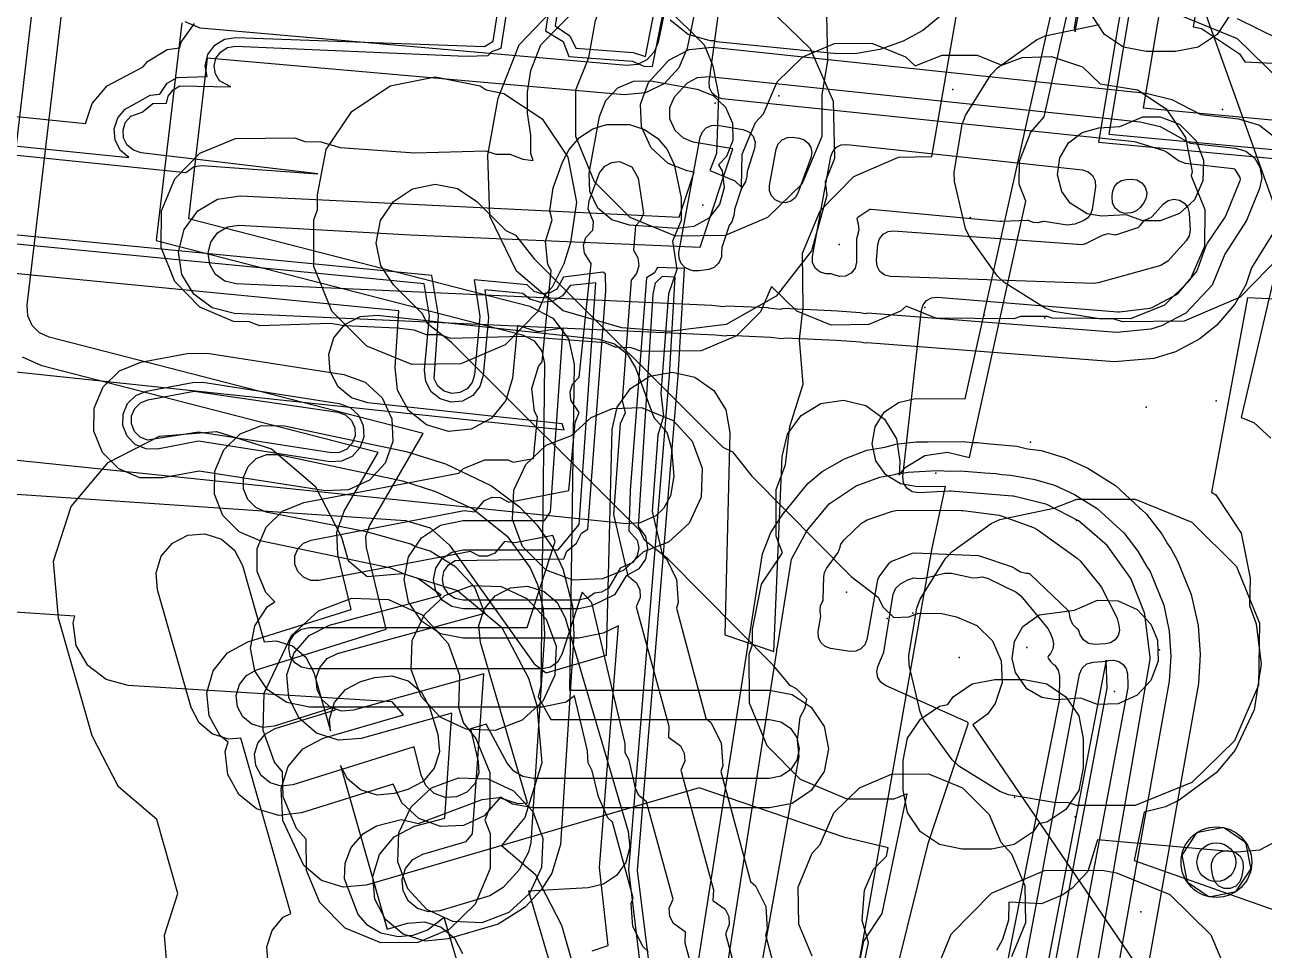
# Model space of a CAD drawing. Header units: metres. Extents: x 3158 to 3711, y 9867 to 11440.
# Drawn here: x 3222.8 to 3264.88, y 10193.91 to 10225.33 of the extents above; entities that cross this region are included whole.
import ezdxf

# ---------------------------------------------------------------- set-up
doc = ezdxf.new("R2010")
doc.units = ezdxf.units.M
for name, color, linetype in [('AI_GREENING_ALLOWED_ZONE', 4, 'Continuous'), ('AI_GREENING_EXCLUSIONS', 1, 'Continuous'), ('AI_GREENING_LAWN', 82, 'Continuous'), ('AI_GREENING_REJECTED', 6, 'Continuous'), ('AI_GREENING_SHRUBS', 92, 'Continuous')]:
    doc.layers.add(name, color=color, linetype=linetype)

# ---------------------------------------------------------------- blocks, each defined once
blk = doc.blocks.new('AI_SHRUB')
for radius in [1, 0.55]:
    blk.add_circle((0, 0), radius)

msp = doc.modelspace()

# ---------------------------------------------------------------- linework, layer by layer
at = {"layer": 'AI_GREENING_ALLOWED_ZONE'}
msp.add_lwpolyline([(3264.118, 10196.418), (3264.047, 10196.23), (3263.908, 10196.085), (3263.723, 10196.006), (3263.522, 10196.007), (3263.337, 10196.087), (3263.199, 10196.233), (3263.13, 10196.422), (3263.09, 10196.685), (3263.092, 10196.847), (3263.097, 10196.876), (3263.159, 10197.043), (3263.276, 10197.178), (3263.432, 10197.263), (3263.609, 10197.288), (3263.689, 10197.285), (3263.893, 10197.233), (3264.057, 10197.102), (3264.153, 10196.916), (3264.164, 10196.706), (3264.118, 10196.418)], close=True, dxfattribs=at)
at = {"layer": 'AI_GREENING_EXCLUSIONS'}
for points in [[(3259.859, 10233.797), (3258.42, 10225.23), (3258.461, 10225.092), (3258.989, 10227.918)], [(3250.976, 10192.686), (3251.28, 10194.217), (3251.907, 10195.155), (3252.758, 10199.217), (3252.3, 10199.042), (3250.716, 10199.042), (3249.13, 10199.705), (3248.007, 10200.849), (3247.403, 10202.294), (3247.387, 10203.955), (3247.511, 10204.291), (3247.511, 10204.804), (3247.815, 10206.335), (3248.524, 10207.396), (3248.304, 10207.972), (3248.304, 10209.555), (3248.63, 10210.385), (3248.775, 10211.689), (3249.23, 10213.127), (3249.1, 10214.645), (3249.223, 10215.746), (3249.201, 10217.576), (3249.805, 10219.02), (3250.94, 10220.18), (3252.464, 10220.838), (3253.591, 10220.858), (3255.63, 10232.564)], [(3246.405, 10229.947), (3245.282, 10224.541), (3245.009, 10223.872), (3244.516, 10223.343), (3243.868, 10223.024), (3243.148, 10222.956), (3228.997, 10224.198), (3228.355, 10218.758), (3239.946, 10215.773), (3240.729, 10215.372), (3241.264, 10214.673), (3241.447, 10213.813), (3241.288, 10202.742), (3248.086, 10202.742), (3248.852, 10202.59), (3249.501, 10202.156), (3249.934, 10201.507), (3250.086, 10200.742), (3249.934, 10199.976), (3249.501, 10199.328), (3248.852, 10198.894), (3248.086, 10198.742), (3240.059, 10198.742), (3239.359, 10198.868), (3238.956, 10199.108), (3238.4, 10198.465), (3237.691, 10198.139), (3236.911, 10198.109), (3236.179, 10198.379), (3235.606, 10198.909), (3235.312, 10199.548), (3232.198, 10198.569), (3231.422, 10198.484), (3230.673, 10198.704), (3230.065, 10199.193), (3229.69, 10199.877), (3229.606, 10200.653), (3229.7, 10200.976), (3229.438, 10201.186), (3229.063, 10201.871), (3228.979, 10202.647), (3229.198, 10203.396), (3229.687, 10204.004), (3230.372, 10204.379), (3233.876, 10205.48), (3233.428, 10207.349), (3233.394, 10208.103), (3233.643, 10208.817), (3234.797, 10210.811), (3223.377, 10213.752), (3222.728, 10214.051)], [(3245.426, 10230.15), (3244.302, 10224.745), (3244.166, 10224.41), (3243.92, 10224.146), (3243.596, 10223.986), (3243.236, 10223.952), (3228.758, 10225.223), (3228.251, 10225.438)], [(3263.164, 10229.229), (3262.463, 10225.265), (3262.743, 10225.209), (3264.041, 10224.342), (3264.216, 10224.08), (3271.708, 10223.714)], [(3265.737, 10229.124), (3278.905, 10222.641), (3283.951, 10221.668), (3284.674, 10221.374), (3285.229, 10220.825), (3285.532, 10220.106), (3285.536, 10219.326), (3285.242, 10218.603), (3284.693, 10218.048), (3283.974, 10217.745), (3283.194, 10217.74), (3277.884, 10218.764), (3277.379, 10218.933), (3263.97, 10225.535)], [(3240.774, 10227.045), (3240.478, 10225.123), (3241.073, 10224.763), (3241.274, 10224.25), (3243.434, 10224.096), (3243.816, 10223.931), (3244.111, 10223.915), (3245.062, 10228.712)], [(3241.042, 10226.816), (3240.808, 10225.293), (3241.3, 10224.959), (3241.503, 10224.534), (3243.455, 10224.395), (3243.871, 10224.261), (3244.738, 10228.694)], [(3220.672, 10209.515), (3235.724, 10208.499), (3236.565, 10208.249), (3237.219, 10207.663), (3240.089, 10203.629), (3240.504, 10203.323), (3242.545, 10203.921), (3242.739, 10211.585), (3242.91, 10212.346), (3243.36, 10212.984), (3244.02, 10213.401), (3244.789, 10213.533), (3245.55, 10213.362), (3246.188, 10212.912), (3246.605, 10212.252), (3246.737, 10211.484), (3246.564, 10204.615), (3248.234, 10204.051), (3248.512, 10210.673), (3248.696, 10211.431), (3249.157, 10212.061), (3249.823, 10212.467), (3250.594, 10212.587), (3251.353, 10212.403), (3251.983, 10211.942), (3252.389, 10211.276), (3252.509, 10210.505), (3252.489, 10210.037), (3252.683, 10210.301), (3253.352, 10210.703), (3254.124, 10210.819), (3254.87, 10210.634), (3256.78, 10219.339), (3256.553, 10219.917), (3256.568, 10220.698), (3256.955, 10221.681), (3257.408, 10222.205), (3258.549, 10227.32)], [(3260.273, 10227.431), (3259.253, 10221.345), (3275.071, 10219.874)], [(3260.569, 10227.382), (3259.602, 10221.614), (3275.099, 10220.173)], [(3210.193, 10222.172), (3228.269, 10220.321), (3228.557, 10220.523), (3228.828, 10220.557), (3232.75, 10220.27), (3226.748, 10220.988), (3226.488, 10221.072), (3226.28, 10221.25), (3226.157, 10221.493), (3226.136, 10221.766), (3226.22, 10222.025), (3226.398, 10222.233), (3226.785, 10222.368), (3227.151, 10222.654), (3227.611, 10222.666), (3227.672, 10222.906), (3227.835, 10223.125), (3228.069, 10223.265), (3229.796, 10223.231), (3229.415, 10223.429), (3229.272, 10223.662), (3229.229, 10223.932), (3229.292, 10224.197), (3229.452, 10224.419), (3229.685, 10224.562), (3229.954, 10224.605), (3237.772, 10224.264), (3238.527, 10224.285), (3238.656, 10224.425), (3238.972, 10224.544), (3239.366, 10227.103)], [(3210.223, 10222.47), (3226.329, 10220.821), (3226.045, 10221.064), (3225.868, 10221.412), (3225.838, 10221.801), (3225.959, 10222.172), (3226.212, 10222.469), (3226.719, 10222.754), (3227.062, 10222.941), (3227.385, 10222.975), (3227.634, 10223.348), (3227.969, 10223.548), (3228.988, 10223.573), (3228.929, 10223.943), (3229.019, 10224.322), (3229.248, 10224.638), (3229.58, 10224.843), (3229.966, 10224.905), (3238.407, 10224.59), (3238.704, 10224.773), (3239.042, 10226.972)], [(3261.555, 10227.216), (3260.766, 10222.51), (3275.191, 10221.168)], [(3221.889, 10215.923), (3223.086, 10226.08)], [(3228.131, 10225.394), (3227.26, 10218.008), (3239.697, 10214.805), (3240.088, 10214.604), (3240.356, 10214.255), (3240.447, 10213.825), (3240.319, 10202.891), (3240.234, 10202.513), (3240.654, 10201.742), (3248.086, 10201.742), (3248.469, 10201.666), (3248.794, 10201.449), (3249.01, 10201.125), (3249.086, 10200.742), (3249.01, 10200.359), (3248.794, 10200.035), (3248.469, 10199.818), (3248.086, 10199.742), (3240.059, 10199.742), (3239.709, 10199.805), (3239.403, 10199.987), (3239.181, 10200.264), (3238.462, 10201.586), (3237.933, 10201.42), (3238.198, 10200.317), (3238.213, 10199.927), (3238.077, 10199.561), (3237.812, 10199.275), (3237.458, 10199.111), (3237.068, 10199.096), (3236.702, 10199.232), (3236.416, 10199.497), (3236.253, 10199.851), (3236.021, 10200.818), (3231.898, 10199.523), (3231.51, 10199.481), (3231.135, 10199.59), (3230.831, 10199.835), (3230.644, 10200.177), (3230.602, 10200.565), (3230.711, 10200.939), (3230.956, 10201.243), (3231.298, 10201.431), (3233.349, 10202.075), (3233.314, 10202.159), (3231.271, 10201.517), (3230.883, 10201.474), (3230.509, 10201.584), (3230.205, 10201.828), (3230.017, 10202.171), (3229.975, 10202.559), (3229.975, 10202.559), (3230.085, 10202.933), (3230.329, 10203.237), (3230.672, 10203.425), (3235.066, 10204.806), (3234.401, 10207.582), (3234.384, 10207.959), (3234.508, 10208.316), (3236.323, 10211.45), (3223.626, 10214.72), (3223.302, 10214.87), (3223.05, 10215.123), (3222.904, 10215.449), (3222.882, 10215.806), (3224.079, 10225.963)], [(3250.985, 10192.706), (3253.603, 10207.561), (3254.061, 10209.653), (3253.106, 10209.641), (3252.53, 10209.74), (3252.035, 10210.052), (3251.697, 10210.53), (3251.568, 10211.101), (3251.667, 10211.678), (3251.979, 10212.173), (3252.457, 10212.511), (3253.028, 10212.64), (3254.72, 10212.634), (3257.707, 10226.021)], [(3244.554, 10225.955), (3245.864, 10224.65), (3246.163, 10223.94), (3246.346, 10222.951), (3246.28, 10220.959), (3246.058, 10220.386), (3246.909, 10220.03), (3247.135, 10219.822), (3247.15, 10220.934), (3247.603, 10222.018), (3247.875, 10222.308), (3248.342, 10223.391), (3249.21, 10224.24), (3250.293, 10224.693), (3251.551, 10224.707), (3252.704, 10224.24), (3253.029, 10223.934), (3253.945, 10224.302), (3255.133, 10224.302), (3255.972, 10223.966), (3256.665, 10224.227), (3257.66, 10224.253), (3258.71, 10223.901), (3259.312, 10223.331), (3260.575, 10223.125), (3261.549, 10222.475), (3262.199, 10221.502), (3262.427, 10220.354), (3262.398, 10220.208), (3262.863, 10219.061), (3262.849, 10217.803), (3262.357, 10216.663), (3261.49, 10215.814), (3260.336, 10215.346), (3257.681, 10215.368), (3257.505, 10215.427), (3256.598, 10215.425), (3256.381, 10215.35), (3253.726, 10215.372), (3252.726, 10215.775), (3252.534, 10215.605), (3251.451, 10215.152), (3250.181, 10215.135), (3249.016, 10215.605), (3248.152, 10216.447), (3247.775, 10215.58), (3246.965, 10214.77), (3245.758, 10214.265), (3243.747, 10214.237), (3243.384, 10214.367), (3242.856, 10214.381), (3242.504, 10214.528), (3239.666, 10214.75), (3237.262, 10214.674), (3236.899, 10214.805), (3236.438, 10214.805), (3236.019, 10214.965), (3235.426, 10215.036), (3233.645, 10215.106), (3233.181, 10215.187), (3233.181, 10215.187), (3230.776, 10215.112), (3230.414, 10215.242), (3229.885, 10215.256), (3228.746, 10215.747), (3227.898, 10216.613), (3227.431, 10217.764), (3227.445, 10219.02), (3227.898, 10220.103), (3228.746, 10220.969), (3229.953, 10221.474), (3231.964, 10221.493), (3232.305, 10221.371), (3232.855, 10221.358), (3233.511, 10221.165), (3236.041, 10220.981), (3238.449, 10221.056), (3238.79, 10220.934), (3239.273, 10220.934), (3239.705, 10220.768), (3240.058, 10220.728), (3239.979, 10220.959), (3239.979, 10221.588), (3239.862, 10222.331), (3239.863, 10223.049), (3239.98, 10223.776), (3240.319, 10224.651), (3241.578, 10225.93)], [(3254.257, 10225.946), (3253.293, 10225.14), (3252.619, 10224.777), (3251.823, 10224.494), (3251.049, 10224.361), (3250.383, 10224.344), (3246.287, 10224.751), (3246.176, 10224.784), (3246.066, 10224.785), (3245.317, 10225.003), (3244.708, 10225.492)], [(3263.715, 10225.656), (3263.283, 10225.008), (3262.634, 10224.574), (3261.868, 10224.422), (3260.868, 10224.422), (3260.103, 10224.574), (3259.454, 10225.008), (3259.021, 10225.657)], [(3262.041, 10225.643), (3263.963, 10224.864), (3265.409, 10223.449)], [(3262.901, 10225.652), (3265.358, 10218.785)], [(3210.325, 10223.465), (3224.863, 10221.977), (3225.087, 10222.662), (3225.594, 10223.255), (3226.823, 10223.902), (3226.963, 10224.09), (3227.633, 10224.49), (3228.066, 10224.554), (3228.11, 10224.739), (3228.568, 10225.371)], [(3265.473, 10217.53), (3264.058, 10216.084), (3262.157, 10215.264), (3260.062, 10215.241), (3259.745, 10215.348), (3259.355, 10215.333), (3257.74, 10215.601), (3257.441, 10215.714), (3256.052, 10216.579), (3255.819, 10216.798), (3254.867, 10218.129), (3254.735, 10218.42), (3254.365, 10220.014), (3254.355, 10220.333), (3254.623, 10221.948), (3254.735, 10222.247), (3254.735, 10222.247), (3255.601, 10223.636), (3255.819, 10223.869), (3257.15, 10224.821), (3257.441, 10224.953), (3259.273, 10225.338)], [(3265.169, 10218.24), (3264.441, 10217.082), (3264.25, 10216.507), (3263.875, 10215.842), (3263.269, 10215.13), (3262.688, 10214.663), (3261.863, 10214.222), (3261.133, 10213.998), (3259.797, 10213.891), (3251.399, 10214.533), (3251.329, 10214.519), (3251.174, 10214.55), (3250.356, 10214.613), (3248.61, 10214.691), (3248.515, 10214.665), (3248.113, 10214.713), (3246.67, 10214.778), (3246.589, 10214.755), (3246.245, 10214.797), (3229.924, 10215.532), (3229.167, 10215.721), (3228.539, 10216.185), (3228.138, 10216.854), (3228.022, 10217.626), (3228.211, 10218.383), (3228.676, 10219.01), (3229.345, 10219.412), (3230.116, 10219.527), (3245.013, 10218.797), (3245.521, 10220.332), (3245.288, 10220.369), (3244.639, 10220.624), (3244.066, 10221.154), (3243.739, 10221.863), (3243.708, 10222.642), (3243.978, 10223.375), (3243.978, 10223.375), (3244.666, 10224.136), (3245.357, 10224.498), (3246.134, 10224.568), (3260.867, 10223.014), (3261.736, 10222.794), (3262.725, 10222.281), (3264.009, 10222.142), (3264.713, 10221.929), (3265.295, 10221.475)], [(3243.962, 10193.869), (3243.792, 10194.017), (3243.444, 10194.716), (3243.389, 10195.494), (3243.454, 10195.687), (3242.755, 10198.254), (3242.598, 10198.4), (3242.274, 10199.11), (3242.063, 10200.002), (3241.932, 10200.265), (3241.903, 10200.68), (3241.464, 10202.54), (3241.181, 10202.334), (3240.368, 10202.162), (3232.461, 10202.162), (3231.695, 10202.314), (3231.046, 10202.747), (3230.613, 10203.396), (3230.461, 10204.162), (3230.613, 10204.927), (3231.046, 10205.576), (3231.29, 10205.738), (3230.983, 10206.049), (3230.689, 10206.772), (3230.694, 10207.553), (3230.997, 10208.271), (3231.553, 10208.82), (3232.276, 10209.113), (3237.535, 10210.111), (3237.696, 10210.269), (3238.419, 10210.563), (3239.199, 10210.558), (3239.386, 10210.479), (3240.066, 10210.61), (3240.208, 10212.008), (3240.1, 10212.206), (3240.019, 10212.982), (3240.241, 10213.73), (3240.368, 10213.888), (3240.667, 10216.994), (3240.56, 10217.192), (3240.478, 10217.968), (3240.699, 10218.714), (3240.624, 10219.02), (3240.741, 10219.791), (3241.058, 10220.67), (3241.278, 10221.103), (3241.636, 10221.507), (3242.09, 10221.801), (3242.551, 10221.952), (3243.332, 10221.951), (3243.842, 10221.774), (3244.287, 10221.468), (3244.603, 10221.099), (3244.849, 10220.583), (3245.082, 10219.461), (3245.081, 10218.681), (3244.792, 10217.987), (3244.94, 10217.025), (3244.657, 10216.2), (3244.399, 10212.816), (3244.481, 10212.039), (3244.291, 10211.399), (3244.095, 10208.81), (3244.449, 10207.309), (3244.583, 10207.192), (3244.931, 10206.494), (3244.985, 10205.715), (3244.921, 10205.523), (3245.924, 10201.791), (3246.094, 10201.643), (3246.442, 10200.944), (3246.497, 10200.166), (3246.432, 10199.973), (3247.436, 10196.241), (3247.606, 10196.093), (3247.954, 10195.395), (3248.008, 10194.616), (3247.944, 10194.424), (3248.947, 10190.692)], [(3246.325, 10190.094), (3245.22, 10194.148), (3245.233, 10194.515), (3244.82, 10194.813), (3244.698, 10195.057), (3244.679, 10195.33), (3244.813, 10195.643), (3243.912, 10198.951), (3243.652, 10199.16), (3243.539, 10199.408), (3243.315, 10200.356), (3243.187, 10200.607), (3243.182, 10200.922), (3242.053, 10205.704), (3241.723, 10206.061), (3241.034, 10203.945), (3240.888, 10203.693), (3240.653, 10203.522), (3240.368, 10203.462), (3232.461, 10203.462), (3232.193, 10203.515), (3231.966, 10203.667), (3231.814, 10203.894), (3231.761, 10204.162), (3231.814, 10204.429), (3231.966, 10204.657), (3232.193, 10204.808), (3232.461, 10204.862), (3239.86, 10204.862), (3240.812, 10207.786), (3240.728, 10207.987), (3239.454, 10207.743), (3239.089, 10207.783), (3238.76, 10207.394), (3238.507, 10207.291), (3238.234, 10207.293), (3237.932, 10207.45), (3232.785, 10206.462), (3232.512, 10206.464), (3232.26, 10206.57), (3232.068, 10206.764), (3231.965, 10207.017), (3231.967, 10207.29), (3232.073, 10207.542), (3232.268, 10207.734), (3232.521, 10207.837), (3237.717, 10208.835), (3238.082, 10208.794), (3238.411, 10209.183), (3238.664, 10209.286), (3238.937, 10209.284), (3239.239, 10209.127), (3241.271, 10209.517), (3241.484, 10211.828), (3241.625, 10212.167), (3241.342, 10212.591), (3241.313, 10212.863), (3241.391, 10213.125), (3241.626, 10213.371), (3242.027, 10217.223), (3241.801, 10217.578), (3241.773, 10217.849), (3241.85, 10218.111), (3242.086, 10218.358), (3242.112, 10218.645), (3241.922, 10219.079), (3241.963, 10219.35), (3242.314, 10220.306), (3242.492, 10220.528), (3242.732, 10220.659), (3242.992, 10220.688), (3243.411, 10220.507), (3243.626, 10220.126), (3243.806, 10218.936), (3243.702, 10218.684), (3243.529, 10218.511), (3243.466, 10217.682), (3243.617, 10217.416), (3243.646, 10217.144), (3243.568, 10216.883), (3243.388, 10216.666), (3243.077, 10212.578), (3243.187, 10212.158), (3243.017, 10211.782), (3242.783, 10208.708), (3243.276, 10206.617), (3243.555, 10206.397), (3243.676, 10206.152), (3243.695, 10205.88), (3243.561, 10205.566), (3244.666, 10201.512), (3244.653, 10201.145), (3245.066, 10200.847), (3245.188, 10200.603), (3245.207, 10200.33), (3245.073, 10200.017), (3246.177, 10195.963), (3246.164, 10195.595), (3246.578, 10195.298), (3246.699, 10195.053), (3246.718, 10194.781), (3246.584, 10194.467), (3247.689, 10190.413)], [(3244.397, 10174.312), (3249.092, 10200.487), (3249.035, 10201.042), (3249.12, 10201.817), (3249.296, 10202.137), (3249.348, 10202.433), (3248.997, 10202.787), (3248.783, 10202.893), (3248.205, 10203.587), (3244.626, 10207.202), (3243.837, 10207.831), (3243.675, 10208.158), (3237.273, 10214.552), (3236.466, 10215.192), (3236.304, 10215.519), (3235.317, 10216.505), (3234.883, 10217.153), (3234.73, 10217.919), (3234.882, 10218.684), (3235.315, 10219.333), (3235.963, 10219.767), (3236.729, 10219.92), (3237.494, 10219.768), (3238.143, 10219.335), (3239.129, 10218.351), (3239.455, 10218.19), (3240.098, 10217.383), (3246.5, 10210.99), (3246.826, 10210.83), (3247.48, 10210.004), (3250.858, 10206.593), (3251.772, 10205.891), (3251.934, 10205.564), (3252.298, 10205.201), (3252.81, 10205.224), (3253.148, 10205.356), (3253.928, 10205.34), (3254.435, 10205.229), (3255.119, 10204.937), (3255.649, 10204.416), (3255.952, 10203.737), (3255.985, 10202.994), (3255.746, 10202.29), (3255.482, 10201.927), (3254.99, 10201.565), (3270.248, 10179.145)], [(3244.397, 10174.312), (3249.092, 10200.487), (3249.035, 10201.042), (3249.12, 10201.817), (3249.296, 10202.137), (3249.348, 10202.433), (3248.997, 10202.787), (3248.783, 10202.893), (3248.205, 10203.587), (3244.626, 10207.202), (3243.837, 10207.831), (3243.675, 10208.158), (3237.273, 10214.552), (3236.466, 10215.192), (3236.304, 10215.519), (3235.317, 10216.505), (3234.883, 10217.153), (3234.73, 10217.919), (3234.882, 10218.684), (3235.315, 10219.333), (3235.963, 10219.767), (3236.729, 10219.92), (3237.494, 10219.768), (3238.143, 10219.335), (3239.129, 10218.351), (3239.455, 10218.19), (3240.098, 10217.383), (3246.5, 10210.99), (3246.826, 10210.83), (3247.48, 10210.004), (3250.858, 10206.593), (3251.772, 10205.891), (3251.934, 10205.564), (3252.298, 10205.201), (3252.81, 10205.224), (3253.148, 10205.356), (3253.928, 10205.34), (3254.435, 10205.229), (3255.119, 10204.937), (3255.649, 10204.416), (3255.952, 10203.737), (3255.985, 10202.994), (3255.746, 10202.29), (3255.482, 10201.927), (3254.99, 10201.565), (3270.248, 10179.145)], [(3244.462, 10189.749), (3243.603, 10196.613), (3244.983, 10213.417), (3245.196, 10217.056), (3244.281, 10217.086), (3244.176, 10216.912), (3243.908, 10216.738), (3243.356, 10209.52), (3243.311, 10208.15), (3243.591, 10207.837), (3243.644, 10207.57), (3243.591, 10207.302), (3243.439, 10207.075), (3243.011, 10206.883), (3242.619, 10206.206), (3242.383, 10206.069), (3242.141, 10206.036), (3241.901, 10205.859), (3241.614, 10205.798), (3237.678, 10205.798), (3237.41, 10205.851), (3237.183, 10206.003), (3237.032, 10206.23), (3236.978, 10206.498), (3237.032, 10206.765), (3237.183, 10206.993), (3237.41, 10207.144), (3241.099, 10207.198), (3241.208, 10207.462), (3241.526, 10207.73), (3241.699, 10208.065), (3241.911, 10208.207), (3242.524, 10216.294), (3242.514, 10216.867), (3242.438, 10216.934), (3241.093, 10216.757), (3240.862, 10216.356), (3240.622, 10216.227), (3240.35, 10216.2), (3240.088, 10216.279), (3239.851, 10216.499), (3238.06, 10216.674), (3238.247, 10215.423), (3238.064, 10213.448), (3237.986, 10213.186), (3237.814, 10212.974), (3237.574, 10212.844), (3237.302, 10212.815), (3237.04, 10212.893), (3236.828, 10213.065), (3236.698, 10213.305), (3236.845, 10215.461), (3236.617, 10216.814), (3210.805, 10219.327)], [(3243.772, 10192.797), (3243.304, 10196.637), (3244.684, 10213.44), (3244.879, 10216.766), (3244.44, 10216.781), (3244.196, 10216.562), (3244.12, 10216.183), (3243.622, 10208.296), (3243.868, 10207.952), (3243.944, 10207.57), (3243.868, 10207.187), (3243.651, 10206.862), (3243.219, 10206.624), (3242.818, 10205.98), (3242.024, 10205.585), (3241.614, 10205.498), (3237.678, 10205.498), (3237.296, 10205.574), (3236.971, 10205.79), (3236.754, 10206.115), (3236.678, 10206.498), (3236.754, 10206.88), (3236.971, 10207.205), (3237.296, 10207.421), (3237.678, 10207.498), (3240.903, 10207.498), (3241.622, 10208.367), (3242.192, 10216.574), (3241.316, 10216.48), (3241.053, 10216.124), (3240.709, 10215.94), (3240.321, 10215.901), (3239.947, 10216.014), (3239.705, 10216.212), (3238.421, 10216.337), (3238.546, 10215.395), (3238.363, 10213.42), (3238.252, 10213.046), (3238.006, 10212.743), (3237.663, 10212.557), (3237.275, 10212.516), (3236.901, 10212.628), (3236.598, 10212.873), (3236.412, 10213.217), (3236.371, 10213.605), (3236.543, 10215.45), (3236.359, 10216.538), (3210.776, 10219.029)], [(3242.06, 10193.887), (3242.602, 10194.064), (3242.307, 10196.716), (3242.957, 10204.928), (3242.433, 10204.673), (3241.614, 10204.498), (3237.678, 10204.498), (3236.913, 10204.65), (3236.264, 10205.083), (3235.831, 10205.732), (3235.678, 10206.498), (3235.831, 10207.263), (3236.264, 10207.912), (3236.913, 10208.345), (3237.678, 10208.498), (3240.445, 10208.498), (3240.649, 10208.788), (3241.083, 10215.027), (3240.224, 10214.906), (3239.525, 10215.117), (3239.358, 10213.327), (3239.136, 10212.579), (3238.644, 10211.973), (3237.958, 10211.602), (3237.182, 10211.521), (3236.434, 10211.743), (3235.828, 10212.235), (3235.456, 10212.921), (3235.376, 10213.697), (3235.5, 10215.617), (3210.679, 10218.033)], [(3265.422, 10217.655), (3264.095, 10211.992), (3264.528, 10211.828), (3265.096, 10211.294)], [(3267.229, 10215.923), (3264.311, 10216.066), (3263.091, 10209.461), (3263.229, 10209.368), (3264.097, 10208.071), (3264.401, 10206.54), (3264.378, 10205.617), (3264.607, 10204.987), (3264.769, 10203.62), (3264.53, 10202.072), (3263.887, 10200.705), (3263.241, 10199.932), (3261.985, 10198.998), (3261.522, 10198.778), (3260.803, 10198.6), (3260.458, 10196.959), (3271.676, 10192.994)], [(3220.247, 10213.788), (3241.115, 10211.579), (3241.042, 10211.778), (3234.448, 10212.491), (3233.889, 10212.666), (3233.441, 10213.042), (3233.17, 10213.561), (3233.118, 10214.144), (3233.293, 10214.702), (3233.669, 10215.151), (3234.187, 10215.422), (3234.77, 10215.474), (3242.289, 10214.66), (3242.817, 10214.501), (3243.252, 10214.162), (3243.535, 10213.688), (3244.16, 10211.994), (3244.599, 10211.494), (3244.76, 10210.932), (3244.837, 10210.001), (3244.726, 10209.339), (3244.487, 10208.907), (3244.219, 10208.66), (3243.687, 10208.417), (3243.228, 10208.381), (3219.931, 10210.804)], [(3227.705, 10192.475), (3227.543, 10194.419), (3227.998, 10195.837), (3227.279, 10198.348), (3225.978, 10199.45), (3225.085, 10201.184), (3223.941, 10205.178), (3223.78, 10207.122), (3224.375, 10208.98), (3225.636, 10210.469), (3227.37, 10211.362), (3229.315, 10211.523), (3231.172, 10210.928), (3232.661, 10209.667), (3233.554, 10207.932), (3233.781, 10207.14), (3234.423, 10206.596), (3235.634, 10206.705), (3237.496, 10206.122), (3238.993, 10204.871), (3239.898, 10203.142), (3240.185, 10202.214), (3240.359, 10200.271), (3239.776, 10198.409), (3238.984, 10197.461), (3240.126, 10196.493), (3241.019, 10194.759), (3241.588, 10192.774)], [(3244.394, 10185.393), (3247.348, 10204.22), (3247.346, 10204.29), (3247.37, 10204.356), (3247.842, 10207.366), (3248.127, 10208.093), (3248.507, 10208.685), (3249.389, 10209.761), (3249.872, 10210.161), (3250.623, 10210.595), (3251.389, 10210.885), (3252.001, 10210.987), (3252.374, 10211.088), (3253.062, 10211.165), (3253.075, 10211.165), (3253.122, 10211.173), (3253.47, 10211.169), (3254.647, 10211.18), (3254.978, 10211.152), (3255.141, 10211.15), (3255.446, 10211.111), (3256.48, 10211.02), (3256.837, 10210.933), (3257.309, 10210.872), (3258.124, 10210.629), (3258.889, 10210.278), (3259.829, 10209.686), (3260.646, 10208.927), (3260.694, 10208.888), (3260.708, 10208.87), (3260.878, 10208.712), (3261.413, 10208.021), (3261.589, 10207.712), (3261.712, 10207.55), (3261.938, 10207.134), (3262.394, 10205.992), (3262.636, 10204.93), (3262.707, 10203.946), (3262.643, 10202.963), (3253.604, 10152.327)], [(3245.382, 10185.238), (3248.336, 10204.067), (3248.334, 10204.136), (3248.358, 10204.201), (3248.827, 10207.19), (3249.349, 10208.146), (3250.106, 10209.064), (3251.02, 10209.677), (3251.827, 10209.966), (3252.322, 10210.057), (3252.443, 10210.09), (3252.518, 10210.094), (3252.791, 10210.144), (3253.762, 10210.194), (3254.248, 10210.17), (3254.563, 10210.184), (3255.396, 10210.113), (3255.763, 10210.095), (3255.965, 10210.065), (3256.263, 10210.04), (3256.855, 10209.932), (3257.091, 10209.896), (3257.752, 10209.7), (3258.442, 10209.384), (3259.202, 10208.907), (3260.106, 10208.077), (3260.59, 10207.453), (3260.875, 10206.953), (3261.009, 10206.763), (3261.465, 10205.621), (3261.654, 10204.74), (3261.709, 10203.893), (3261.646, 10203.047), (3252.633, 10152.568)], [(3231.069, 10193.438), (3231.021, 10194.022), (3231.199, 10194.579), (3231.578, 10195.026), (3231.833, 10195.157), (3230.13, 10201.105), (3229.722, 10201.071), (3229.164, 10201.25), (3228.718, 10201.628), (3228.45, 10202.148), (3227.305, 10206.142), (3227.257, 10206.725), (3227.436, 10207.283), (3227.814, 10207.729), (3228.334, 10207.997), (3228.918, 10208.046), (3229.475, 10207.867), (3229.922, 10207.489), (3230.189, 10206.968), (3230.93, 10204.384), (3231.338, 10204.417), (3231.895, 10204.239), (3232.342, 10203.861), (3232.61, 10203.34), (3233.178, 10201.356), (3233.142, 10201.757), (3233.317, 10202.315), (3233.693, 10202.765), (3234.211, 10203.036), (3234.677, 10203.173), (3235.26, 10203.225), (3235.819, 10203.05), (3236.268, 10202.675), (3236.539, 10202.156), (3236.827, 10201.228), (3236.879, 10200.645), (3236.704, 10200.086), (3236.329, 10199.637), (3235.81, 10199.366), (3235.344, 10199.229), (3234.761, 10199.177), (3234.202, 10199.352), (3233.753, 10199.727), (3233.514, 10200.184), (3235.107, 10194.625), (3235.799, 10194.824), (3236.383, 10194.872), (3236.94, 10194.693), (3237.387, 10194.315), (3237.655, 10193.795)], [(3238.156, 10191.236), (3237.037, 10195.018), (3236.477, 10194.593), (3235.978, 10194.408), (3235.478, 10194.356), (3234.892, 10194.484), (3234.452, 10194.747), (3234.122, 10195.121), (3233.66, 10196.334), (3233.679, 10196.859), (3233.88, 10197.393), (3234.295, 10197.867), (3234.741, 10198.129), (3235.574, 10198.343), (3236.168, 10198.209), (3238.329, 10199.022), (3238.909, 10199.098), (3239.542, 10198.894), (3239.868, 10198.912), (3238.27, 10204.352), (3238.218, 10204.935), (3238.392, 10205.493), (3238.768, 10205.943), (3239.286, 10206.214), (3239.869, 10206.266), (3240.428, 10206.092), (3240.877, 10205.716), (3241.148, 10205.198), (3243.28, 10197.943), (3243.337, 10197.408), (3243.202, 10196.888), (3242.892, 10196.449), (3242.447, 10196.148), (3241.924, 10196.022), (3239.901, 10195.91), (3241.037, 10192.072)], [(3249.801, 10186.235), (3251.446, 10194.172), (3251.23, 10194.916), (3251.303, 10195.945), (3251.608, 10196.664), (3252.054, 10197.103), (3252.112, 10197.382), (3250.642, 10197.739), (3245.691, 10199.424), (3234.391, 10196.115), (3233.613, 10196.046), (3232.869, 10196.28), (3232.27, 10196.78), (3231.557, 10198.307), (3231.503, 10199.401), (3231.737, 10200.146), (3232.238, 10200.744), (3232.929, 10201.105), (3235.659, 10201.904), (3235.27, 10202.339), (3226.315, 10202.901), (3225.56, 10203.101), (3224.94, 10203.575), (3224.548, 10204.249), (3224.444, 10205.023), (3224.503, 10205.247), (3220.403, 10205.524)], [(3249.237, 10150.132), (3250.067, 10152.298), (3250.855, 10154.946), (3251.92, 10162.07), (3251.978, 10162.391), (3252.111, 10163.298), (3252.872, 10167.335), (3253.125, 10168.732), (3259.551, 10202.807), (3259.508, 10203.76), (3257.664, 10194.184), (3257.471, 10193.178), (3257.47, 10193.174), (3256.041, 10185.755), (3255.173, 10181.123), (3255.18, 10180.939), (3251.134, 10159.585), (3250.773, 10157.658), (3250.761, 10157.616), (3250.753, 10157.575), (3249.201, 10151.991), (3249.122, 10151.781), (3248.963, 10151.217)], [(3249.529, 10193.71), (3249.075, 10194.793), (3249.061, 10196.051), (3249.529, 10197.204), (3249.801, 10197.495), (3250.268, 10198.577), (3251.136, 10199.426), (3252.219, 10199.88), (3253.477, 10199.894), (3254.63, 10199.426), (3255.536, 10198.52), (3255.933, 10197.571), (3256.303, 10197.182), (3256.756, 10196.099), (3256.771, 10194.841), (3256.303, 10193.688)], [(3265.381, 10197.656), (3264.712, 10197.309), (3263.962, 10197.234), (3259.222, 10197.658), (3258.892, 10196.584), (3258.36, 10196.014), (3258.035, 10195.786), (3257.317, 10195.48), (3256.202, 10195.535), (3256.197, 10194.931), (3255.988, 10194.272), (3255.793, 10193.897)], [(3253.517, 10192.648), (3254.249, 10194.456), (3255.617, 10195.847), (3257.413, 10196.609), (3259.364, 10196.625), (3259.863, 10196.53), (3261.672, 10195.798), (3263.062, 10194.43), (3263.824, 10192.634)]]:
    msp.add_lwpolyline(points, dxfattribs=at)
for points in [[(3242.732, 10226.933), (3243.808, 10228.063), (3245.235, 10228.696), (3246.795, 10228.734), (3248.251, 10228.172), (3249.381, 10227.096), (3250.014, 10225.669), (3250.052, 10224.109), (3249.855, 10222.97), (3249.855, 10221.538), (3249.177, 10219.917), (3248.017, 10218.783), (3246.573, 10218.178), (3244.892, 10218.159), (3243.35, 10218.783), (3242.137, 10219.996), (3241.513, 10221.538), (3241.513, 10223.121), (3241.952, 10224.222), (3242.17, 10225.477), (3242.732, 10226.933)], [(3249.511, 10217.657), (3248.31, 10216.12), (3246.613, 10215.159), (3244.676, 10214.921), (3243.072, 10215.039), (3241.077, 10215.62), (3239.49, 10216.962), (3238.586, 10218.832), (3238.52, 10220.909), (3238.866, 10222.839), (3239.579, 10224.655), (3240.932, 10226.06), (3242.721, 10226.841), (3244.671, 10226.877), (3246.246, 10226.595), (3248.062, 10225.882), (3249.467, 10224.529), (3250.247, 10222.741), (3250.284, 10220.79), (3249.975, 10220.002), (3250.032, 10219.537), (3249.511, 10217.657)], [(3248.052, 10215.709), (3248.036, 10215.718), (3246.622, 10215.782), (3246.516, 10215.752), (3246.128, 10215.8), (3246.122, 10215.804), (3229.972, 10216.531), (3229.593, 10216.625), (3229.28, 10216.857), (3229.079, 10217.192), (3229.021, 10217.578), (3229.116, 10217.956), (3229.348, 10218.27), (3229.682, 10218.471), (3230.068, 10218.528), (3235.897, 10218.199), (3245.731, 10217.781), (3246.837, 10221.123), (3245.486, 10221.349), (3245.161, 10221.477), (3244.875, 10221.742), (3244.702, 10222.137), (3244.704, 10222.528), (3244.854, 10222.888), (3245.295, 10223.358), (3245.64, 10223.539), (3246.029, 10223.574), (3260.665, 10222.035), (3261.344, 10221.874), (3262.367, 10221.314), (3263.901, 10221.148), (3264.253, 10221.042), (3264.544, 10220.814), (3264.732, 10220.497), (3264.793, 10220.136), (3264.719, 10219.775), (3264.274, 10218.687), (3263.54, 10217.539), (3263.114, 10216.491), (3262.217, 10215.545), (3261.392, 10215.104), (3261.027, 10214.992), (3259.878, 10214.887), (3251.409, 10215.535), (3251.33, 10215.519), (3251.156, 10215.554), (3250.403, 10215.611), (3248.557, 10215.694), (3248.44, 10215.662), (3248.052, 10215.709)], [(3233.905, 10222.389), (3235.202, 10223.257), (3236.733, 10223.561), (3238.264, 10223.257), (3238.463, 10223.123), (3239.066, 10223.004), (3240.363, 10222.136), (3241.231, 10220.839), (3241.535, 10219.308), (3241.328, 10217.937), (3241.102, 10217.212), (3240.709, 10216.422), (3240.46, 10216.155), (3240.231, 10215.606), (3239.108, 10214.462), (3237.599, 10213.815), (3235.938, 10213.799), (3234.416, 10214.419), (3233.229, 10215.606), (3232.609, 10217.128), (3232.609, 10218.712), (3232.733, 10219.048), (3232.733, 10219.561), (3233.037, 10221.092), (3233.905, 10222.389)], [(3246.385, 10219.232), (3246.025, 10218.771), (3245.516, 10218.482), (3244.935, 10218.411), (3243.331, 10218.53), (3242.732, 10218.704), (3242.256, 10219.106), (3241.985, 10219.668), (3241.965, 10220.291), (3242.311, 10222.221), (3242.525, 10222.766), (3242.931, 10223.187), (3243.468, 10223.421), (3244.053, 10223.432), (3245.628, 10223.15), (3246.173, 10222.936), (3246.594, 10222.53), (3246.828, 10221.993), (3246.839, 10221.408), (3246.625, 10220.863), (3246.354, 10220.582), (3246.47, 10220.377), (3246.542, 10219.796), (3246.385, 10219.232)], [(3260.754, 10222.212), (3261.348, 10222.212), (3262.006, 10221.962), (3262.571, 10221.397), (3262.821, 10220.739), (3262.798, 10220.028), (3262.507, 10219.391), (3262.006, 10218.922), (3261.348, 10218.671), (3260.754, 10218.671), (3260.187, 10218.883), (3259.355, 10218.833), (3258.87, 10218.914), (3258.294, 10219.273), (3258.008, 10219.672), (3257.858, 10220.237), (3257.935, 10220.818), (3258.228, 10221.324), (3258.693, 10221.68), (3259.259, 10221.83), (3259.979, 10221.876), (3260.754, 10222.212)], [(3225.156, 10212.316), (3225.461, 10213.034), (3226.018, 10213.581), (3226.741, 10213.874), (3228.313, 10214.173), (3228.994, 10214.184), (3233.63, 10213.462), (3234.362, 10213.193), (3234.937, 10212.665), (3235.265, 10211.957), (3235.298, 10211.178), (3235.03, 10210.445), (3234.501, 10209.87), (3233.794, 10209.542), (3233.014, 10209.509), (3228.72, 10210.178), (3227.488, 10209.944), (3226.708, 10209.951), (3225.989, 10210.256), (3225.442, 10210.812), (3225.15, 10211.536), (3225.156, 10212.316)], [(3226.288, 10212.472), (3226.566, 10212.745), (3226.928, 10212.891), (3228.499, 10213.19), (3228.84, 10213.196), (3233.476, 10212.474), (3233.842, 10212.339), (3234.129, 10212.075), (3234.294, 10211.721), (3234.31, 10211.332), (3234.176, 10210.965), (3233.912, 10210.678), (3233.558, 10210.514), (3233.168, 10210.497), (3228.703, 10211.193), (3227.301, 10210.927), (3226.911, 10210.93), (3226.552, 10211.082), (3226.278, 10211.361), (3226.132, 10211.722), (3226.136, 10212.112), (3226.288, 10212.472)], [(3226.536, 10212.303), (3226.731, 10212.494), (3226.984, 10212.597), (3228.555, 10212.896), (3233.43, 10212.177), (3233.686, 10212.083), (3233.887, 10211.898), (3234.002, 10211.651), (3234.013, 10211.378), (3233.92, 10211.121), (3233.735, 10210.92), (3233.487, 10210.805), (3233.214, 10210.794), (3228.698, 10211.498), (3226.972, 10211.224), (3226.721, 10211.33), (3226.529, 10211.525), (3226.427, 10211.778), (3226.429, 10212.051), (3226.536, 10212.303)], [(3242.751, 10212.302), (3243.737, 10212.341), (3244.813, 10211.893), (3245.46, 10211.194), (3245.801, 10210.277), (3245.762, 10209.291), (3245.353, 10208.409), (3244.654, 10207.762), (3243.802, 10207.434), (3243.132, 10206.815), (3242.409, 10206.513), (3241.423, 10206.474), (3240.506, 10206.815), (3239.7, 10207.621), (3239.359, 10208.538), (3239.398, 10209.524), (3239.807, 10210.406), (3240.506, 10211.053), (3241.358, 10211.381), (3242.028, 10212), (3242.751, 10212.302)], [(3231.943, 10204.003), (3232.451, 10204.595), (3233.147, 10204.948), (3236.939, 10205.962), (3236.14, 10206.529), (3235.693, 10206.674), (3235.693, 10206.674), (3235.693, 10206.674), (3235.232, 10206.879), (3230.792, 10207.806), (3230.074, 10208.113), (3229.529, 10208.672), (3229.24, 10209.396), (3229.25, 10210.177), (3229.557, 10210.894), (3230.116, 10211.439), (3230.84, 10211.728), (3231.621, 10211.719), (3235.746, 10210.845), (3237.087, 10210.423), (3237.087, 10210.423), (3237.087, 10210.423), (3238.648, 10209.676), (3239.592, 10208.959), (3240.19, 10208.337), (3240.762, 10207.511), (3241.07, 10206.86), (3241.399, 10205.587), (3241.441, 10204.619), (3240.982, 10197.499), (3240.688, 10196.523), (3240.327, 10195.96), (3239.783, 10195.365), (3238.876, 10194.796), (3237.174, 10194.29), (3236.397, 10194.217), (3235.652, 10194.448), (3235.051, 10194.946), (3234.687, 10195.636), (3234.615, 10196.413), (3234.845, 10197.159), (3235.343, 10197.759), (3236.034, 10198.124), (3237.064, 10198.393), (3237.297, 10201.955), (3234.224, 10201.096), (3233.446, 10201.036), (3232.705, 10201.279), (3232.112, 10201.787), (3231.76, 10202.483), (3231.7, 10203.261), (3231.943, 10204.003)], [(3232.814, 10203.512), (3233.068, 10203.808), (3233.416, 10203.985), (3238.422, 10205.353), (3238.079, 10206.229), (3237.435, 10206.914), (3236.568, 10207.453), (3236.042, 10207.611), (3235.907, 10207.694), (3234.403, 10208.113), (3230.999, 10208.784), (3230.64, 10208.938), (3230.368, 10209.217), (3230.223, 10209.579), (3230.228, 10209.969), (3230.382, 10210.328), (3230.661, 10210.6), (3231.023, 10210.745), (3231.413, 10210.74), (3235.624, 10209.844), (3236.739, 10209.486), (3236.739, 10209.486), (3236.739, 10209.486), (3237.999, 10208.904), (3239.178, 10207.969), (3239.958, 10206.895), (3240.204, 10206.329), (3240.404, 10205.484), (3240.441, 10204.629), (3239.984, 10197.564), (3239.906, 10197.236), (3239.588, 10196.634), (3239.045, 10196.039), (3238.591, 10195.755), (3236.889, 10195.248), (3236.501, 10195.212), (3236.128, 10195.327), (3235.827, 10195.576), (3235.645, 10195.921), (3235.609, 10196.31), (3235.724, 10196.683), (3235.974, 10196.983), (3236.319, 10197.165), (3237.79, 10197.603), (3237.999, 10197.864), (3238.385, 10203.298), (3233.955, 10202.059), (3233.566, 10202.029), (3233.195, 10202.15), (3232.899, 10202.404), (3232.723, 10202.752), (3232.693, 10203.141), (3232.814, 10203.512)], [(3253.195, 10205.825), (3254.06, 10207.214), (3254.278, 10207.447), (3255.61, 10208.399), (3255.901, 10208.531), (3257.733, 10208.916), (3258.521, 10209.221), (3260.5, 10209.221), (3262.422, 10208.442), (3263.933, 10206.932), (3264.712, 10205.009), (3264.688, 10202.913), (3263.868, 10201.012), (3262.422, 10199.597), (3260.5, 10198.819), (3258.521, 10198.819), (3258.204, 10198.926), (3257.814, 10198.911), (3256.199, 10199.179), (3255.901, 10199.292), (3254.511, 10200.157), (3254.278, 10200.376), (3253.326, 10201.707), (3253.195, 10201.998), (3252.824, 10203.592), (3252.814, 10203.911), (3253.082, 10205.526), (3253.195, 10205.825)], [(3238.968, 10206.255), (3239.849, 10205.845), (3240.497, 10205.146), (3240.838, 10204.229), (3240.799, 10203.243), (3240.389, 10202.362), (3239.69, 10201.715), (3238.773, 10201.373), (3237.787, 10201.412), (3236.906, 10201.822), (3236.259, 10202.521), (3235.917, 10203.438), (3235.956, 10204.424), (3236.366, 10205.305), (3237.065, 10205.953), (3237.982, 10206.294), (3238.968, 10206.255)], [(3231.277, 10200.293), (3230.889, 10201.371), (3230.926, 10202.639), (3231.853, 10204.592), (3232.767, 10205.437), (3233.905, 10205.86), (3235.146, 10205.819), (3236.29, 10205.296), (3237.17, 10204.322), (3237.558, 10203.244), (3237.523, 10202.147), (3237.691, 10201.617), (3238.116, 10201.097), (3238.583, 10199.944), (3238.583, 10198.756), (3238.419, 10198.328), (3238.597, 10197.867), (3238.597, 10196.68), (3238.091, 10195.469), (3237.223, 10194.62), (3236.14, 10194.167), (3234.883, 10194.153), (3233.672, 10194.659), (3232.823, 10195.526), (3232.37, 10196.61), (3232.356, 10197.677), (3232.022, 10198.037), (3231.568, 10199.12), (3231.549, 10199.964), (3231.277, 10200.293)], [(3259.214, 10205.79), (3259.924, 10205.766), (3260.561, 10205.475), (3261.031, 10204.975), (3261.257, 10204.433), (3261.281, 10203.723), (3261.031, 10203.064), (3260.561, 10202.564), (3259.924, 10202.273), (3259.214, 10202.249), (3258.646, 10202.461), (3257.814, 10202.411), (3257.33, 10202.492), (3256.823, 10202.785), (3256.428, 10203.337), (3256.317, 10203.815), (3256.394, 10204.396), (3256.688, 10204.902), (3257.24, 10205.297), (3258.439, 10205.454), (3259.214, 10205.79)], [(3255.731, 10203.101), (3256.731, 10203.101), (3257.496, 10202.949), (3258.145, 10202.515), (3258.579, 10201.866), (3258.731, 10201.101), (3258.731, 10200.101), (3258.579, 10199.336), (3258.145, 10198.687), (3257.496, 10198.253), (3257.213, 10198.197), (3257.034, 10197.93), (3256.385, 10197.496), (3255.62, 10197.344), (3254.62, 10197.344), (3253.855, 10197.496), (3253.206, 10197.93), (3252.772, 10198.579), (3252.62, 10199.344), (3252.62, 10200.344), (3252.772, 10201.109), (3253.206, 10201.758), (3253.855, 10202.192), (3254.138, 10202.248), (3254.317, 10202.515), (3254.966, 10202.949), (3255.731, 10203.101)], [(3238.515, 10199.723), (3239.397, 10199.314), (3240.044, 10198.615), (3240.385, 10197.698), (3240.346, 10196.712), (3239.937, 10195.83), (3239.238, 10195.183), (3238.321, 10194.842), (3237.335, 10194.881), (3236.453, 10195.29), (3235.806, 10195.989), (3235.465, 10196.906), (3235.504, 10197.892), (3235.913, 10198.774), (3236.612, 10199.421), (3237.529, 10199.762), (3238.515, 10199.723)]]:
    msp.add_lwpolyline(points, close=True, dxfattribs=at)
at = {"layer": 'AI_GREENING_LAWN'}
for points in [[(3258.996, 10192.128), (3261.003, 10203.779), (3261.004, 10203.851), (3260.829, 10205.302), (3260.813, 10205.364), (3260.355, 10206.508), (3260.327, 10206.56), (3259.582, 10207.609), (3259.543, 10207.652), (3258.619, 10208.459), (3258.57, 10208.492), (3257.519, 10209.036), (3257.463, 10209.057), (3256.368, 10209.321), (3256.33, 10209.327), (3254.242, 10209.497), (3254.207, 10209.498), (3253.136, 10209.437), (3252.923, 10209.472), (3252.745, 10209.592), (3252.634, 10209.777), (3252.611, 10209.991), (3253.237, 10215.643), (3253.294, 10215.826), (3253.416, 10215.974), (3253.584, 10216.065), (3253.774, 10216.087), (3259.911, 10215.587), (3259.959, 10215.588), (3260.989, 10215.704), (3261.078, 10215.732), (3261.894, 10216.171), (3261.964, 10216.228), (3262.568, 10216.932), (3262.614, 10217.012), (3262.89, 10217.805), (3262.948, 10217.922), (3263.546, 10218.804), (3263.57, 10218.848), (3264.065, 10220.042), (3264.074, 10220.095), (3264.058, 10220.146), (3263.913, 10220.39), (3263.876, 10220.429), (3263.825, 10220.446), (3262.206, 10220.627), (3261.97, 10220.717), (3261.558, 10221.012), (3261.486, 10221.048), (3260.517, 10221.346), (3260.47, 10221.356), (3246.476, 10222.823), (3246.286, 10222.883), (3246.135, 10223.012), (3246.046, 10223.19), (3246.033, 10223.388), (3246.383, 10225.965)], [(3251.315, 10188.866), (3253.472, 10197.53), (3253.483, 10197.567), (3254.827, 10201.592), (3254.832, 10201.632), (3254.799, 10201.655), (3252.02, 10202.894), (3251.862, 10203.005), (3251.758, 10203.167), (3251.723, 10203.357), (3251.763, 10203.546), (3251.942, 10203.967), (3251.959, 10204.024), (3252.283, 10205.996), (3252.368, 10206.203), (3252.535, 10206.352), (3252.783, 10206.49), (3252.987, 10206.551), (3253.07, 10206.539), (3253.07, 10206.545), (3253.286, 10206.533), (3254.032, 10206.714), (3254.261, 10206.715), (3254.261, 10206.715), (3254.988, 10206.548), (3255.159, 10206.559), (3255.313, 10206.582), (3255.507, 10206.532), (3256.452, 10206.067), (3256.616, 10205.937), (3257.532, 10204.83), (3257.615, 10204.688), (3257.695, 10204.476), (3257.727, 10204.308), (3257.7, 10204.139), (3257.618, 10203.988), (3257.551, 10203.904), (3257.53, 10203.862), (3257.548, 10203.819), (3257.634, 10203.695), (3257.729, 10203.604), (3257.765, 10203.583), (3257.883, 10203.415), (3257.923, 10203.214), (3257.918, 10202.424), (3257.909, 10202.33), (3256.125, 10193.371)], [(3248.299, 10151.438), (3250.082, 10157.778), (3250.087, 10157.8), (3258.609, 10203.286), (3258.694, 10203.486), (3258.857, 10203.631), (3259.065, 10203.693), (3259.536, 10203.726), (3259.596, 10203.743), (3259.773, 10203.76), (3259.945, 10203.715), (3260.091, 10203.611), (3260.19, 10203.463), (3260.232, 10203.29), (3260.251, 10202.932), (3260.244, 10202.812), (3252.799, 10163.174), (3252.798, 10163.165), (3251.548, 10154.851), (3251.533, 10154.783), (3250.734, 10152.087), (3250.722, 10152.05), (3249.888, 10149.876)]]:
    msp.add_lwpolyline(points, dxfattribs=at)
for points in [[(3247.576, 10221.129), (3247.321, 10220.355), (3247.313, 10220.19), (3247.268, 10220.005), (3247.224, 10219.943), (3247.229, 10219.939), (3247.131, 10219.785), (3246.893, 10219.06), (3246.885, 10218.9), (3246.801, 10218.645), (3246.711, 10218.512), (3246.464, 10217.765), (3246.454, 10217.566), (3246.452, 10217.566), (3246.454, 10217.458), (3246.374, 10217.268), (3246.35, 10217.234), (3246.206, 10217.096), (3246.02, 10217.026), (3245.692, 10216.972), (3245.49, 10216.981), (3245.381, 10217.008), (3245.211, 10217.087), (3245.081, 10217.222), (3245.011, 10217.396), (3245.01, 10217.584), (3245.734, 10221.516), (3245.805, 10221.694), (3245.938, 10221.833), (3246.113, 10221.912), (3246.305, 10221.919), (3247.18, 10221.78), (3247.38, 10221.701), (3247.529, 10221.546), (3247.598, 10221.343), (3247.576, 10221.129)], [(3249.394, 10221.315), (3249.484, 10221.164), (3249.515, 10220.991), (3249.485, 10220.817), (3249.046, 10219.616), (3248.952, 10219.457), (3248.806, 10219.343), (3248.629, 10219.29), (3248.445, 10219.305), (3248.279, 10219.385), (3248.153, 10219.521), (3248.085, 10219.693), (3248.085, 10219.877), (3248.311, 10221.112), (3248.381, 10221.29), (3248.513, 10221.429), (3248.688, 10221.508), (3248.879, 10221.515), (3249.091, 10221.483), (3249.258, 10221.426), (3249.394, 10221.315)], [(3259.14, 10220.03), (3259.151, 10219.83), (3259.035, 10219.061), (3258.98, 10218.898), (3258.874, 10218.764), (3258.728, 10218.673), (3258.453, 10218.562), (3258.189, 10218.531), (3257.412, 10218.653), (3257.376, 10218.653), (3257.306, 10218.632), (3257.305, 10218.636), (3257.204, 10218.608), (3257.041, 10218.617), (3256.943, 10218.656), (3256.942, 10218.653), (3256.875, 10218.681), (3256.839, 10218.685), (3255.967, 10218.649), (3255.9, 10218.651), (3251.531, 10219.059), (3251.489, 10219.055), (3251.451, 10219.038), (3251.084, 10218.783), (3251.051, 10218.749), (3251.056, 10218.702), (3251.098, 10218.573), (3251.119, 10218.362), (3251.084, 10218.261), (3251.088, 10218.26), (3251.035, 10218.068), (3251.033, 10217.275), (3250.987, 10217.066), (3250.857, 10216.895), (3250.668, 10216.795), (3250.454, 10216.782), (3250.367, 10216.816), (3250.364, 10216.81), (3250.172, 10216.872), (3250.009, 10216.879), (3249.803, 10216.932), (3249.638, 10217.066), (3249.544, 10217.256), (3249.537, 10217.469), (3250.161, 10220.862), (3250.228, 10221.035), (3250.354, 10221.172), (3250.521, 10221.254), (3250.706, 10221.268), (3258.71, 10220.402), (3258.901, 10220.341), (3259.052, 10220.21), (3259.14, 10220.03)], [(3260.869, 10219.446), (3260.781, 10219.278), (3260.662, 10219.129), (3260.551, 10219.026), (3260.414, 10218.962), (3260.347, 10218.942), (3260.15, 10218.924), (3259.961, 10218.985), (3259.81, 10219.114), (3259.722, 10219.292), (3259.71, 10219.49), (3259.732, 10219.651), (3259.785, 10219.814), (3259.89, 10219.951), (3260.035, 10220.043), (3260.203, 10220.081), (3260.366, 10220.089), (3260.554, 10220.062), (3260.718, 10219.967), (3260.836, 10219.818), (3260.888, 10219.635), (3260.869, 10219.446)], [(3260.661, 10218.52), (3260.81, 10218.694), (3260.965, 10218.76), (3260.963, 10218.767), (3261.039, 10218.794), (3261.07, 10218.818), (3261.463, 10219.247), (3261.62, 10219.363), (3261.81, 10219.409), (3262.003, 10219.38), (3262.169, 10219.279), (3262.285, 10219.122), (3262.332, 10218.933), (3262.358, 10218.353), (3262.329, 10218.162), (3262.23, 10217.996), (3261.61, 10217.307), (3261.372, 10217.159), (3259.236, 10216.566), (3259.085, 10216.548), (3252.191, 10216.785), (3251.994, 10216.833), (3251.833, 10216.955), (3251.733, 10217.131), (3251.711, 10217.333), (3251.763, 10217.883), (3251.818, 10218.067), (3251.938, 10218.217), (3252.106, 10218.31), (3252.297, 10218.334), (3258.694, 10217.876), (3258.823, 10217.903), (3259.384, 10218.189), (3259.58, 10218.243), (3259.782, 10218.214), (3259.795, 10218.209), (3259.834, 10218.202), (3259.874, 10218.208), (3260.586, 10218.448), (3260.626, 10218.471), (3260.654, 10218.507), (3260.661, 10218.52)], [(3254.656, 10208.834), (3255.875, 10208.677), (3255.983, 10208.65), (3257.046, 10208.26), (3257.165, 10208.196), (3258.53, 10207.216), (3258.625, 10207.126), (3259.294, 10206.308), (3259.351, 10206.221), (3259.844, 10205.271), (3259.882, 10205.174), (3259.947, 10204.94), (3259.963, 10204.763), (3259.916, 10204.591), (3259.812, 10204.446), (3259.663, 10204.348), (3259.489, 10204.307), (3259.125, 10204.29), (3258.917, 10204.324), (3258.742, 10204.442), (3258.631, 10204.621), (3258.58, 10204.762), (3258.561, 10204.796), (3258.532, 10204.822), (3258.516, 10204.833), (3258.377, 10204.97), (3258.3, 10205.149), (3258.251, 10205.385), (3258.238, 10205.419), (3258.216, 10205.447), (3256.944, 10206.666), (3256.907, 10206.69), (3256.862, 10206.699), (3256.794, 10206.7), (3256.6, 10206.74), (3256.437, 10206.852), (3256.434, 10206.855), (3256.334, 10206.918), (3255.224, 10207.284), (3255.157, 10207.296), (3253.027, 10207.389), (3252.929, 10207.373), (3252.221, 10207.104), (3252.11, 10207.019), (3251.795, 10206.583), (3251.752, 10206.482), (3251.386, 10204.457), (3251.317, 10204.278), (3251.184, 10204.138), (3251.009, 10204.059), (3250.817, 10204.052), (3250.157, 10204.155), (3249.974, 10204.222), (3249.83, 10204.354), (3249.748, 10204.531), (3249.74, 10204.726), (3249.823, 10205.254), (3249.803, 10205.419), (3249.818, 10205.608), (3249.871, 10205.717), (3249.865, 10205.721), (3249.901, 10205.788), (3249.908, 10205.825), (3249.926, 10206.583), (3249.952, 10206.731), (3250.02, 10206.864), (3250.416, 10207.412), (3250.481, 10207.593), (3250.506, 10207.694), (3250.614, 10207.846), (3251.209, 10208.413), (3251.393, 10208.524), (3252.26, 10208.82), (3252.424, 10208.847), (3254.594, 10208.838), (3254.656, 10208.834)], [(3264.21, 10197.591), (3263.528, 10198.047), (3263.485, 10198.065), (3263.439, 10198.065), (3262.635, 10197.905), (3262.592, 10197.887), (3262.559, 10197.854), (3262.104, 10197.172), (3262.086, 10197.13), (3262.086, 10197.083), (3262.246, 10196.279), (3262.264, 10196.236), (3262.296, 10196.203), (3262.978, 10195.748), (3263.021, 10195.73), (3263.067, 10195.73), (3263.872, 10195.89), (3263.914, 10195.908), (3263.947, 10195.941), (3264.403, 10196.622), (3264.42, 10196.665), (3264.42, 10196.712), (3264.261, 10197.516), (3264.243, 10197.559), (3264.21, 10197.591)]]:
    msp.add_lwpolyline(points, close=True, dxfattribs=at)
at = {"layer": 'AI_GREENING_REJECTED'}
for p in [(3254.31, 10223.13), (3246.24, 10222.67), (3248.4, 10222.92), (3263.46, 10222.46), (3245.82, 10219.21), (3254.89, 10218.79), (3250.45, 10217.87), (3253.35, 10215.73), (3255.37, 10215.47), (3257.43, 10215.38), (3263.25, 10212.56), (3260.87, 10212.35), (3256.94, 10211.16), (3253.73, 10210.11), (3258.5, 10208.5), (3250.7, 10206.06), (3252.95, 10205.35), (3252.08, 10205.17), (3256.82, 10204.19), (3261.32, 10204.11), (3254.52, 10203.85), (3259.79, 10202.69), (3256.4, 10199.1), (3258.46, 10198.44), (3260.69, 10195.21)]:
    msp.add_point(p, dxfattribs=at)

# ---------------------------------------------------------------- block references
at = {"layer": 'AI_GREENING_SHRUBS', "xscale": 1.2, "yscale": 1.2}
msp.add_blockref('AI_SHRUB', (3263.253, 10196.897), dxfattribs=at)

doc.saveas('drawing.dxf')
